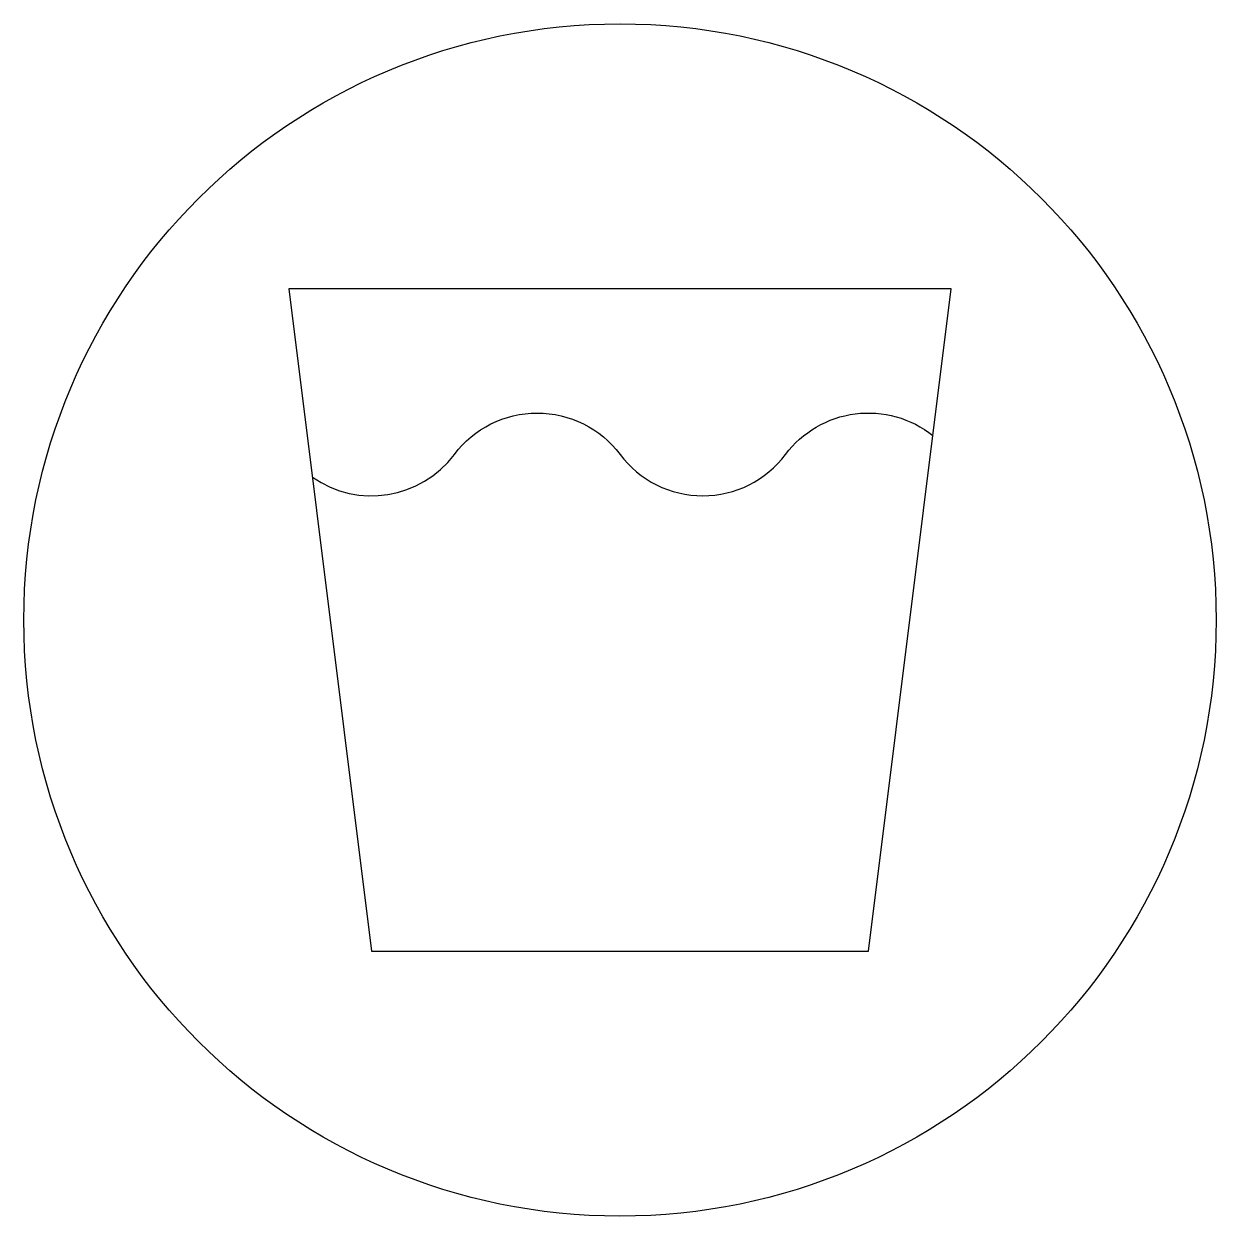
# Model space of a CAD drawing. Header units: metres. Extents: x -1.8 to 1.8, y -1.8 to 1.8.
import ezdxf

# ---------------------------------------------------------------- set-up
doc = ezdxf.new("R2010")
doc.units = ezdxf.units.M

msp = doc.modelspace()

# ---------------------------------------------------------------- linework, layer by layer
msp.add_lwpolyline([(-0.75, -1), (0.75, -1), (1, 1), (-1, 1)], close=True)
msp.add_lwpolyline([(-0.9289, 0.4313, 0.404309), (-0.5, 0.5, -0.5), (0, 0.5, 0.5), (0.5, 0.5, -0.422678), (0.9446, 0.557, -0.422678)], format="xyb")
msp.add_circle((0, 0), 1.8)

doc.saveas('drawing.dxf')
